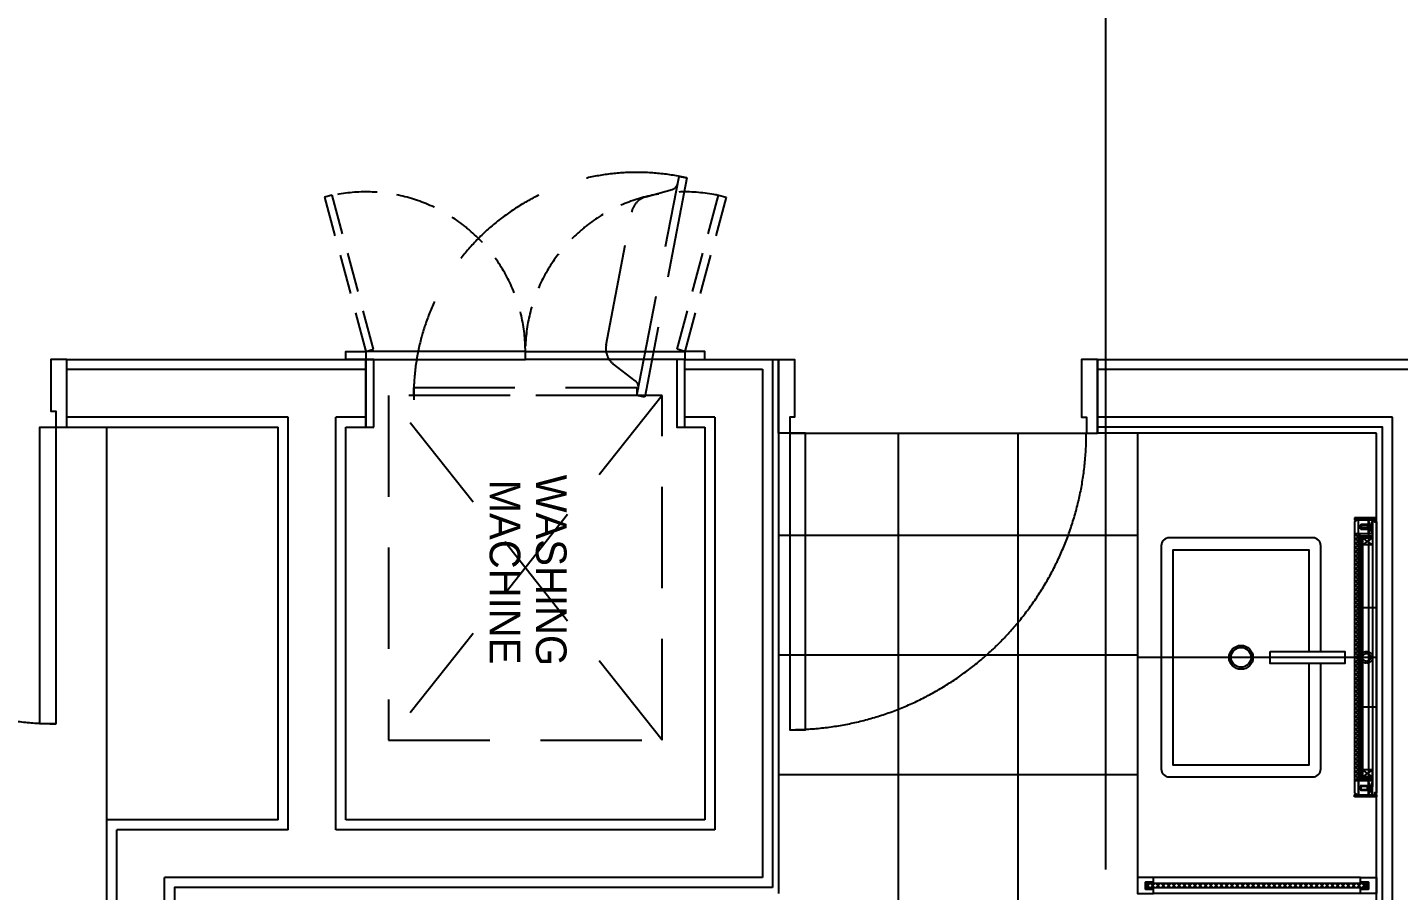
# Model space of a CAD drawing. Header units: millimetres. Extents: x 10000 to 302800, y 6800 to 229018.
# Drawn here: x 227874 to 231313, y 42425 to 44590 of the extents above; entities that cross this region are included whole.
import ezdxf

# ---------------------------------------------------------------- set-up
doc = ezdxf.new("R2010")
doc.units = ezdxf.units.MM
doc.header["$LTSCALE"] = 400
doc.header["$MEASUREMENT"] = 0
for name, pattern in [('X-GRID_5~ROOF$0$CENTER2', [1.125, 0.75, -0.125, 0.125, -0.125]), ('X-ROOM TYPE-SR-3Bay$0$HIDDEN', [0.375, 0.25, -0.125]), ('X-ROOM TYPE-SR-3Bay$0$X-ROOM TYPE-SR-2bay_1$0$PHANTOM2', [1.25, 0.625, -0.125, 0.125, -0.125, 0.125, -0.125]), ('X-ROOM TYPE-SR-3Bay$0$X-ROOM TYPE-SR-2bay_1$0$X-ROOM TYPE-SR-1.3+1.7Bay$0$HIDDEN2', [4.7625, 3.175, -1.5875])]:
    doc.linetypes.add(name, pattern=pattern)
doc.layers.get('0').update_dxf_attribs({"linetype": 'CONTINUOUS'})
for name, color, linetype in [('A-TXT1', 3, 'CONTINUOUS'), ('X-GRID_5~ROOF$0$A-CEN1', 1, 'X-GRID_5~ROOF$0$CENTER2'), ('X-ROOM TYPE-SR-3Bay$0$.WA_Built-in', 252, 'CONTINUOUS'), ('X-ROOM TYPE-SR-3Bay$0$.WA_Built-in_Lower', 252, 'CONTINUOUS'), ('X-ROOM TYPE-SR-3Bay$0$.WA_Dim-sc2', 252, 'CONTINUOUS'), ('X-ROOM TYPE-SR-3Bay$0$.WA_Door Sliding', 252, 'CONTINUOUS'), ('X-ROOM TYPE-SR-3Bay$0$.WA_Door Swing', 252, 'CONTINUOUS'), ('X-ROOM TYPE-SR-3Bay$0$.WA_Floor-Fin', 252, 'CONTINUOUS'), ('X-ROOM TYPE-SR-3Bay$0$.WA_FRAMES', 252, 'CONTINUOUS'), ('X-ROOM TYPE-SR-3Bay$0$.WA_Framing', 252, 'CONTINUOUS'), ('X-ROOM TYPE-SR-3Bay$0$.WA_Furn hidden', 252, 'CONTINUOUS'), ('X-ROOM TYPE-SR-3Bay$0$.WA_GLASSDOOR', 252, 'CONTINUOUS'), ('X-ROOM TYPE-SR-3Bay$0$.WA_Light', 252, 'CONTINUOUS'), ('X-ROOM TYPE-SR-3Bay$0$.WA_M ETAL', 252, 'CONTINUOUS'), ('X-ROOM TYPE-SR-3Bay$0$.WA_METAL', 252, 'CONTINUOUS'), ('X-ROOM TYPE-SR-3Bay$0$.WA_Sani', 252, 'CONTINUOUS'), ('X-ROOM TYPE-SR-3Bay$0$.WA_Sani-Fix', 252, 'CONTINUOUS'), ('X-ROOM TYPE-SR-3Bay$0$.WA_Wall-Finish', 252, 'CONTINUOUS'), ('X-ROOM TYPE-SR-3Bay$0$.WA_Wall-Glass', 252, 'CONTINUOUS'), ('X-ROOM TYPE-SR-3Bay$0$A-WALD', 7, 'CONTINUOUS'), ('X-ROOM TYPE-SR-3Bay$0$X-ROOM TYPE-SR-2bay_1$0$.WA_Sani-Fix', 252, 'CONTINUOUS'), ('X-ROOM TYPE-SR-3Bay$0$X-ROOM TYPE-SR-2bay_1$0$0-RefEdit0', 252, 'CONTINUOUS'), ('X-ROOM TYPE-SR-3Bay$0$X-ROOM TYPE-SR-2bay_1$0$__Door-bomba', 252, 'CONTINUOUS')]:
    doc.layers.add(name, color=color, linetype=linetype)
doc.styles.add('X-ROOM TYPE-SR-3Bay$0$X-ROOM TYPE-SR-2bay_1$0$X-ROOM TYPE-SR-1.3+1.7Bay$0$HY울릉도L', font='')
doc.styles.get('X-ROOM TYPE-SR-3Bay$0$X-ROOM TYPE-SR-2bay_1$0$X-ROOM TYPE-SR-1.3+1.7Bay$0$HY울릉도L').set_extended_font_data('HYGothic-Extra')

# ---------------------------------------------------------------- blocks, each defined once
blk = doc.blocks.new('X-GRID_5~ROOF')
at = {"layer": 'X-GRID_5~ROOF$0$A-CEN1', "ltscale": 10}
blk.add_line((225798.8, 81871.2), (225798.8, 33068.4), dxfattribs=at)
blk = doc.blocks.new('X-ROOM TYPE-SR-3Bay$0$A$C1701355A')
at = {"layer": 'X-ROOM TYPE-SR-3Bay$0$.WA_Light', "linetype": 'X-ROOM TYPE-SR-3Bay$0$HIDDEN', "ltscale": 10}
for points in [[(-29.5, -5.6), (-12.1, 11.7), (-2.9, 2.5), (-20.4, -14.9), (-22.4, -14.3), (-28.5, -8.3), (-29.5, -5.6)], [(-18.1, -14.2), (-1, 2.9), (-11.8, 13.8), (-28.8, -3.2)], [(-27.3, -6.2), (-12, 9.1), (-5.8, 2.9), (-21.2, -12.3)], [(-29.5, -5.6), (-27.3, -6.2), (-21.2, -12.3), (-20.3, -14.8)], [(-16, -7.2), (-14.3, -8.9)], [(-8.7, 0), (-7.1, -1.7)]]:
    blk.add_lwpolyline(points, dxfattribs=at)
blk.add_lwpolyline([(-22.3, -11.2), (-26, -7.5), (-24.6, -6.1), (-20.9, -9.8)], close=True, dxfattribs=at)
blk = doc.blocks.new('X-ROOM TYPE-SR-3Bay$0$A$C61A5519C')
at = {"layer": 'X-ROOM TYPE-SR-3Bay$0$.WA_Light', "linetype": 'X-ROOM TYPE-SR-3Bay$0$HIDDEN', "ltscale": 10, "rotation": 44.99999999999411}
blk.add_blockref('X-ROOM TYPE-SR-3Bay$0$A$C1701355A', (6.3, 9.1), dxfattribs=at)
blk = doc.blocks.new('X-ROOM TYPE-SR-3Bay$0$mr')
at = {"layer": 'X-ROOM TYPE-SR-3Bay$0$.WA_M ETAL'}
h = blk.add_hatch(dxfattribs=at)
h.set_pattern_fill('ANSI32', color=256, scale=15, angle=-90)
h.set_pattern_definition([(315, (-23359.6275, 437694.648), (3.977475644, 3.977475644), []), (315, (-23359.6275, 437691.996), (3.977475644, 3.977475644), [])])
h.paths.add_polyline_path([(-55, 350), (-55, 345), (0, 345), (0, 350)])
h = blk.add_hatch(dxfattribs=at)
h.set_pattern_fill('NET', color=256, scale=60, angle=-45)
h.set_pattern_definition([(315, (2329112.2085, 3855536.917), (5.303300859, 5.303300859), []), (45, (2329112.2085, 3855536.917), (-5.303300859, 5.303300859), [])])
h.paths.add_polyline_path([(-45, 310), (-55, 310), (-55, -310), (-45, -310)])
h = blk.add_hatch(dxfattribs=at)
h.set_pattern_fill('ANSI32', color=256, scale=15, angle=-90)
h.set_pattern_definition([(315, (-23359.6275, 437574.648), (3.977475644, 3.977475644), []), (315, (-23359.6275, 437571.996), (3.977475644, 3.977475644), [])])
h.paths.add_polyline_path([(-55, -350), (-55, -345), (0, -345), (0, -350)])
at = {"layer": 'X-ROOM TYPE-SR-3Bay$0$.WA_Framing', "linetype": 'X-ROOM TYPE-SR-3Bay$0$HIDDEN', "ltscale": 20}
for p, q in [((-10, 345), (-20, 310)), ((-10, 310), (-20, 345)), ((-35, 300), (-35, 282.5)), ((-10, 300), (-35, 282.5)), ((-10, 282.5), (-35, 300)), ((-35, -300), (-35, -282.5)), ((-10, -300), (-35, -282.5)), ((-10, -282.5), (-35, -300)), ((-20, -345), (-20, -310)), ((-10, -345), (-20, -310)), ((-10, -310), (-20, -345))]:
    blk.add_line(p, q, dxfattribs=at)
at = {"layer": 'X-ROOM TYPE-SR-3Bay$0$.WA_Framing', "ltscale": 20}
for p, q in [((-35, 300), (-45, 310)), ((-40, 305), (-40, -305)), ((-40, 305), (-10, 305)), ((-35, -300), (-45, -310)), ((-10, -305), (-40, -305))]:
    blk.add_line(p, q, dxfattribs=at)
at = {"layer": 'X-ROOM TYPE-SR-3Bay$0$.WA_Framing', "linetype": 'X-ROOM TYPE-SR-3Bay$0$HIDDEN', "ltscale": 20}
for points in [[(-10, 345), (-10, 310), (-20, 310), (-20, 345)], [(-10, 300), (-10, 282.5), (-35, 282.5), (-35, 300)], [(-10, -300), (-10, -282.5), (-35, -282.5), (-35, -300)], [(-10, -345), (-10, -310), (-20, -310), (-20, -345)]]:
    blk.add_lwpolyline(points, close=True, dxfattribs=at)
at = {"layer": 'X-ROOM TYPE-SR-3Bay$0$.WA_M ETAL'}
for p, q in [((-45, 310), (-55, 310)), ((-45, -310), (-55, -310))]:
    blk.add_line(p, q, dxfattribs=at)
for points in [[(-55, 350), (-55, 345), (0, 345), (0, 350)], [(-50, 344), (-55, 340), (-55, -340), (-50, -344), (-45, -344), (-45, 344)], [(-55, -350), (-55, -345), (0, -345), (0, -350)]]:
    blk.add_lwpolyline(points, close=True, dxfattribs=at)
at = {"layer": 'X-ROOM TYPE-SR-3Bay$0$.WA_M ETAL', "linetype": 'X-ROOM TYPE-SR-3Bay$0$HIDDEN', "ltscale": 50}
for points in [[(-45, 125), (0, 125)], [(0, -125), (-45, -125)]]:
    blk.add_lwpolyline(points, dxfattribs=at)
at = {"layer": 'X-ROOM TYPE-SR-3Bay$0$.WA_Wall-Finish'}
for p, q in [((-20, 345), (-20, 310)), ((-20, 345), (-20, 310)), ((-10, 345), (-10, -325)), ((-10, 310), (-45, 310)), ((-45, 310), (-45, -344)), ((0, 340), (0, -340)), ((-10, 300), (-35, 300)), ((-35, 300), (-35, -300)), ((-10, -300), (-35, -300)), ((-10, -310), (-45, -310)), ((-20, -310), (-20, -345))]:
    blk.add_line(p, q, dxfattribs=at)
for points in [[(0, 345), (-5, 345), (-5, 340), (0, 340)], [(0, -340), (-5, -340), (-5, -345), (0, -345)]]:
    blk.add_lwpolyline(points, dxfattribs=at)
at = {"layer": 'X-ROOM TYPE-SR-3Bay$0$.WA_Built-in', "yscale": 0.7999999999999988, "rotation": 270}
for p, xscale, zscale in [((-28.4, 324.2), 0.7999999999999988, 0.7999999999999988), ((-28.4, -324.2), -0.7999999999999988, 0.7999999999999989)]:
    blk.add_blockref('X-ROOM TYPE-SR-3Bay$0$A$C61A5519C', p, dxfattribs=dict(at, xscale=xscale, zscale=zscale))
blk = doc.blocks.new('X-ROOM TYPE-SR-3Bay$0$A$C1CB516A0')
at = {"layer": 'X-ROOM TYPE-SR-3Bay$0$.WA_Built-in', "linetype": 'X-ROOM TYPE-SR-3Bay$0$HIDDEN', "ltscale": 50}
blk.add_lwpolyline([(13.5, 35, -0.000893), (14.5, 35), (695, 35)], format="xyb", dxfattribs=at)
at = {"layer": 'X-ROOM TYPE-SR-3Bay$0$.WA_M ETAL', "linetype": 'X-ROOM TYPE-SR-3Bay$0$HIDDEN', "ltscale": 25}
for radius in [15, 10]:
    blk.add_circle((350, 30), radius, dxfattribs=at)
at = {"layer": 'X-ROOM TYPE-SR-3Bay$0$.WA_Sani', "rotation": 90}
blk.add_blockref('X-ROOM TYPE-SR-3Bay$0$mr', (350, 55), dxfattribs=at)
blk = doc.blocks.new('X-ROOM TYPE-SR-3Bay$0$wash basin')
at = {"layer": 'X-ROOM TYPE-SR-3Bay$0$.WA_Sani-Fix', "ltscale": 250}
blk.add_lwpolyline([(-15, 332.9), (-15, 520), (15, 520), (15, 332.9)], close=True, dxfattribs=at)
blk.add_lwpolyline([(-15, 460), (-280, 460, 0.414213), (-300, 440), (-300, 80, 0.414214), (-280, 60), (280, 60, 0.414213), (300, 80), (300, 440, 0.414214), (280, 460), (15, 460)], format="xyb", dxfattribs=at)
blk.add_lwpolyline([(15, 430), (270, 430), (270, 90), (-270, 90), (-270, 430), (-15, 430)], dxfattribs=at)
for radius in [30, 25]:
    blk.add_circle((0, 260), radius, dxfattribs=at)
at = {"layer": 'X-ROOM TYPE-SR-3Bay$0$X-ROOM TYPE-SR-2bay_1$0$.WA_Sani-Fix', "ltscale": 250}
blk.add_line((0, 600), (0, 0), dxfattribs=at)
blk = doc.blocks.new('X-ROOM TYPE-SR-3Bay$0$X-ROOM TYPE-SR-2bay_1$0$WASHING MACHINE')
at = {"layer": 'X-ROOM TYPE-SR-3Bay$0$X-ROOM TYPE-SR-2bay_1$0$0-RefEdit0', "color": 8, "linetype": 'X-ROOM TYPE-SR-3Bay$0$X-ROOM TYPE-SR-2bay_1$0$X-ROOM TYPE-SR-1.3+1.7Bay$0$HIDDEN2', "ltscale": 0.2}
for p, q in [((0, 343), (-864, -343)), ((-864, 343), (0, -343))]:
    blk.add_line(p, q, dxfattribs=at)
for points in [[(-1414, 385.5), (-1410.2, 405.2), (-860.2, 299.6), (-864, 280), (-1414, 385.5)], [(-864, -280), (-884, -280), (-884, 280), (-864, 280), (-864, -280)]]:
    blk.add_lwpolyline(points, dxfattribs=at)
blk.add_lwpolyline([(-864, 280), (-881.3, 283.3, 0.284079), (-901, 275.8), (-942.6, 221.4, -0.284079), (-991.8, 202.7), (-1323.9, 266.4, -0.284079), (-1362.6, 302), (-1381.2, 368, 0.284079), (-1396.6, 382.2), (-1414, 385.5)], format="xyb", dxfattribs=at)
blk.add_lwpolyline([(-864, 343), (-864, -343), (0, -343), (0, 343)], close=True, dxfattribs=at)
blk.add_arc((-864, 280), 560, 167.093, 279.1397, dxfattribs=at)
at = {"layer": 'X-ROOM TYPE-SR-3Bay$0$X-ROOM TYPE-SR-2bay_1$0$0-RefEdit0', "color": 8, "linetype": 'X-ROOM TYPE-SR-3Bay$0$X-ROOM TYPE-SR-2bay_1$0$X-ROOM TYPE-SR-1.3+1.7Bay$0$HIDDEN2', "ltscale": 0.2, "style": 'X-ROOM TYPE-SR-3Bay$0$X-ROOM TYPE-SR-2bay_1$0$X-ROOM TYPE-SR-1.3+1.7Bay$0$HY울릉도L'}
for s, p in [('WASHING', (-665.6, 26.5)), ('MACHINE', (-653.2, -89.5))]:
    blk.add_text(s, height=76.8, dxfattribs=at).set_placement(p)
blk = doc.blocks.new('X-ROOM TYPE-SR-3Bay$0$DOOR-800')
at = {"color": 8, "linetype": 'X-ROOM TYPE-SR-3Bay$0$X-ROOM TYPE-SR-2bay_1$0$PHANTOM2', "ltscale": 200}
blk.add_arc((-77.5, 28), 744, 90, 180, dxfattribs=at)
at = {"layer": 'X-ROOM TYPE-SR-3Bay$0$X-ROOM TYPE-SR-2bay_1$0$__Door-bomba'}
for points in [[(92.5, 800), (92.5, 760), (-37.5, 760), (-37.5, 772), (-77.5, 772), (-77.5, 800)], [(-77.5, 28), (-821.5, 28), (-821.5, 68), (-77.5, 68)], [(92.5, 0), (92.5, 40), (-37.5, 40), (-37.5, 28), (-77.5, 28), (-77.5, 0)]]:
    blk.add_lwpolyline(points, close=True, dxfattribs=at)
blk = doc.blocks.new('X-ROOM TYPE-SR-3Bay$0$DOOR-800(WET)')
at = {"linetype": 'X-ROOM TYPE-SR-3Bay$0$X-ROOM TYPE-SR-2bay_1$0$PHANTOM2', "ltscale": 200}
blk.add_arc((-92.5, -28), 744, 180, 270, dxfattribs=at)
at = {"layer": 'X-ROOM TYPE-SR-3Bay$0$.WA_Floor-Fin'}
blk.add_line((-92.5, -28), (-92.5, -772), dxfattribs=at)
at = {"layer": 'X-ROOM TYPE-SR-3Bay$0$X-ROOM TYPE-SR-2bay_1$0$__Door-bomba'}
for points in [[(92.5, 0), (92.5, -40), (-52.5, -40), (-52.5, -28), (-92.5, -28), (-92.5, 0)], [(-92.5, -28), (-836.5, -28), (-836.5, -68), (-92.5, -68)], [(92.5, -800), (92.5, -760), (-52.5, -760), (-52.5, -772), (-92.5, -772), (-92.5, -800)]]:
    blk.add_lwpolyline(points, close=True, dxfattribs=at)
blk = doc.blocks.new('X-ROOM TYPE-SR-3Bay$0$A$Ca957b1fe')
at = {"layer": 'X-ROOM TYPE-SR-3Bay$0$.WA_M ETAL', "ltscale": 300}
h = blk.add_hatch(dxfattribs=at)
h.set_pattern_fill('ANSI32', color=251, scale=20)
h.set_pattern_definition([(45, (19842.8735, -653220.911), (-5.30330086, 5.30330086), []), (45, (19846.409, -653220.911), (-5.30330086, 5.30330086), [])])
h.paths.add_polyline_path([(0, 18), (0, 15), (0, 0), (20, 0), (20, 3), (3, 3), (3, 15), (20, 15), (20, 18)])
at = {"layer": 'X-ROOM TYPE-SR-3Bay$0$.WA_Door Sliding', "ltscale": 300}
for centre, start, end in [((20, 14.5), 86.9677, 263.3239), ((20, 3.5), 96.6761, 273.0323)]:
    blk.add_arc(centre, 0.502, start, end, dxfattribs=at)
blk.add_ellipse((4.5, 9), major_axis=(0, -3.1), ratio=0.483251, dxfattribs=at)
at = {"layer": 'X-ROOM TYPE-SR-3Bay$0$.WA_FRAMES', "linetype": 'X-ROOM TYPE-SR-3Bay$0$HIDDEN', "ltscale": 20}
for p, q in [((8, 18), (0, 18)), ((0, 0), (0, 18)), ((8, 0), (0, 0))]:
    blk.add_line(p, q, dxfattribs=at)
at = {"layer": 'X-ROOM TYPE-SR-3Bay$0$.WA_M ETAL', "ltscale": 20}
blk.add_lwpolyline([(0, 18), (0, 15), (0, 0), (20, 0), (20, 3), (3, 3), (3, 15), (20, 15), (20, 18), (0, 18)], dxfattribs=at)
at = {"layer": 'X-ROOM TYPE-SR-3Bay$0$.WA_Wall-Glass', "ltscale": 30}
blk.add_lwpolyline([(12, 14), (8.5, 14), (6, 12.3), (6, 5.6), (8.6, 4), (12, 4)], dxfattribs=at)
blk = doc.blocks.new('X-ROOM TYPE-SR-3Bay$0$A$C21c5e05f')
at = {"layer": 'X-ROOM TYPE-SR-3Bay$0$.WA_Dim-sc2'}
h = blk.add_hatch(dxfattribs=at)
h.set_pattern_fill('NET', color=256, scale=75, angle=-315, style=0)
h.set_pattern_definition([(315, (-34030.76, 24087.789), (-6.629126, -6.629126), []), (225, (-34030.76, 24087.789), (-6.629126, 6.629126), [])])
h.paths.add_polyline_path([(27, 15), (572.9, 15), (574.9, 17), (574.9, 23), (572.9, 25), (27, 25), (25, 23), (25, 17)])
at = {"layer": 'X-ROOM TYPE-SR-3Bay$0$.WA_GLASSDOOR'}
for p, q in [((559.9, 40), (40, 40)), ((559.9, 0), (40, 0))]:
    blk.add_line(p, q, dxfattribs=at)
for points in [[(40, 29), (40, 40), (0, 40), (0, 0), (40, 0), (40, 11), (20, 11), (20, 29)], [(559.9, 29), (559.9, 40), (599.9, 40), (599.9, 0), (559.9, 0), (559.9, 11), (579.9, 11), (579.9, 29)], [(27, 15), (572.9, 15), (574.9, 17), (574.9, 23), (572.9, 25), (27, 25), (25, 23), (25, 17)]]:
    blk.add_lwpolyline(points, close=True, dxfattribs=at)
at = {"layer": 'X-ROOM TYPE-SR-3Bay$0$.WA_METAL'}
blk.add_blockref('X-ROOM TYPE-SR-3Bay$0$A$Ca957b1fe', (20, 11), dxfattribs=at)
at = {"layer": 'X-ROOM TYPE-SR-3Bay$0$.WA_METAL', "xscale": -1}
blk.add_blockref('X-ROOM TYPE-SR-3Bay$0$A$Ca957b1fe', (579.9, 11), dxfattribs=at)
blk = doc.blocks.new('X-ROOM TYPE-SR-3Bay')
at = {"layer": 'X-ROOM TYPE-SR-3Bay$0$.WA_Built-in_Lower'}
blk.add_line((223293.9, 60996.2), (223293.9, 61981.2), dxfattribs=at)
at = {"layer": 'X-ROOM TYPE-SR-3Bay$0$.WA_Built-in_Lower', "linetype": 'X-ROOM TYPE-SR-3Bay$0$HIDDEN'}
for points in [[(223963.2, 62176.4), (223859.7, 62562.8), (223840.3, 62557.6), (223943.9, 62171.2)], [(224724.6, 62176.4), (224828.1, 62562.8), (224847.4, 62557.6), (224743.9, 62171.2)]]:
    blk.add_lwpolyline(points, close=True, dxfattribs=at)
at = {"layer": 'X-ROOM TYPE-SR-3Bay$0$.WA_Built-in_Lower'}
for points in [[(223943.9, 62171.2), (223943.9, 62151.2), (223893.9, 62151.2), (223893.9, 62171.2)], [(223943.9, 62151.2), (224343.9, 62151.2), (224343.9, 62171.2), (223943.9, 62171.2)], [(223963.9, 61981.2), (223963.9, 62151.2), (223943.9, 62151.2), (223943.9, 61981.2)], [(224743.9, 62151.2), (224343.9, 62151.2), (224343.9, 62171.2), (224743.9, 62171.2)], [(224743.9, 61981.2), (224743.9, 62151.2), (224723.9, 62151.2), (224723.9, 61981.2)], [(224743.9, 62171.2), (224743.9, 62151.2), (224793.9, 62151.2), (224793.9, 62171.2)]]:
    blk.add_lwpolyline(points, close=True, dxfattribs=at)
at = {"layer": 'X-ROOM TYPE-SR-3Bay$0$.WA_Built-in_Lower', "linetype": 'X-ROOM TYPE-SR-3Bay$0$HIDDEN'}
for centre, start, end in [((223943.9, 62171.2), 359.9997, 102.134), ((224743.9, 62171.2), 77.866, 180.0003)]:
    blk.add_arc(centre, 400, start, end, dxfattribs=at)
at = {"layer": 'X-ROOM TYPE-SR-3Bay$0$.WA_Floor-Fin'}
for p, q in [((225278.9, 61966.2), (225278.9, 59911.2)), ((225578.9, 61966.2), (225578.9, 59911.2)), ((224978.9, 61710), (225878.9, 61710)), ((224978.9, 61410), (225878.9, 61410)), ((224978.9, 61110), (225878.9, 61110))]:
    blk.add_line(p, q, dxfattribs=at)
at = {"layer": 'X-ROOM TYPE-SR-3Bay$0$.WA_Wall-Finish'}
for p, q in [((223193.9, 61981.2), (223193.9, 62151.2)), ((223193.9, 62151.2), (223943.9, 62151.2)), ((223943.9, 61981.2), (223943.9, 62151.2)), ((224743.9, 62151.2), (224978.9, 62151.2)), ((224743.9, 61981.2), (224743.9, 62151.2)), ((224963.9, 62151.2), (224963.9, 60826.2)), ((224978.9, 62151.2), (224978.9, 60811.2)), ((225778.9, 62151.2), (227063.9, 62151.2)), ((225778.9, 62151.2), (225778.9, 61966.2)), ((223193.9, 61981.2), (223723.9, 61981.2)), ((223723.9, 60996.2), (223723.9, 61981.2)), ((223893.9, 61981.2), (223943.9, 61981.2)), ((223893.9, 60996.2), (223893.9, 61981.2)), ((224743.9, 61981.2), (224793.9, 61981.2)), ((224793.9, 61981.2), (224793.9, 60996.2)), ((226478.9, 61966.2), (225778.9, 61966.2)), ((225878.9, 61966.2), (225878.9, 60851.2)), ((226478.9, 59911.2), (226478.9, 61966.2)), ((223293.9, 58896.3), (223293.9, 60996.2)), ((223723.9, 60996.2), (223293.9, 60996.2)), ((224793.9, 60996.2), (223893.9, 60996.2))]:
    blk.add_line(p, q, dxfattribs=at)
blk.add_lwpolyline([(224963.9, 60826.2), (223463.9, 60826.2), (223463.9, 59896.2), (226493.9, 59896.2), (226493.9, 61981.2), (225778.9, 61981.2)], dxfattribs=at)
at = {"layer": 'X-ROOM TYPE-SR-3Bay$0$A-WALD'}
for p, q in [((223193.9, 62126.2), (223943.9, 62126.2)), ((223193.9, 62006.2), (223193.9, 62126.2)), ((223943.9, 62006.2), (223943.9, 62126.2)), ((224743.9, 62126.2), (224938.9, 62126.2)), ((224743.9, 62006.2), (224743.9, 62126.2)), ((224938.9, 62126.2), (224938.9, 60851.2)), ((225778.9, 62126.2), (227038.9, 62126.2)), ((225778.9, 62006.2), (225778.9, 62126.2)), ((223748.9, 62006.2), (223193.9, 62006.2)), ((223748.9, 60971.2), (223748.9, 62006.2)), ((223943.9, 62006.2), (223868.9, 62006.2)), ((223868.9, 60971.2), (223868.9, 62006.2)), ((224818.9, 62006.2), (224743.9, 62006.2)), ((224818.9, 62006.2), (224818.9, 60971.2)), ((226518.9, 62006.2), (225778.9, 62006.2)), ((226518.9, 59871.2), (226518.9, 62006.2)), ((223748.9, 60971.2), (223318.9, 60971.2)), ((223318.9, 58871.3), (223318.9, 60971.2)), ((224818.9, 60971.2), (223868.9, 60971.2)), ((223438.9, 59871.2), (223438.9, 60851.2)), ((224938.9, 60851.2), (223438.9, 60851.2))]:
    blk.add_line(p, q, dxfattribs=at)
at = {"layer": 'X-ROOM TYPE-SR-3Bay$0$.WA_Door Swing', "rotation": 90}
for name, p in [('X-ROOM TYPE-SR-3Bay$0$DOOR-800', (223193.9, 62058.7)), ('X-ROOM TYPE-SR-3Bay$0$DOOR-800(WET)', (224978.9, 62058.7))]:
    blk.add_blockref(name, p, dxfattribs=at)
at = {"layer": 'X-ROOM TYPE-SR-3Bay$0$.WA_Furn hidden', "linetype": 'X-ROOM TYPE-SR-3Bay$0$HIDDEN', "rotation": 270}
blk.add_blockref('X-ROOM TYPE-SR-3Bay$0$X-ROOM TYPE-SR-2bay_1$0$WASHING MACHINE', (224343.9, 61196.2), dxfattribs=at)
at = {"layer": 'X-ROOM TYPE-SR-3Bay$0$.WA_Sani', "ltscale": 100, "rotation": 270}
blk.add_blockref('X-ROOM TYPE-SR-3Bay$0$A$C1CB516A0', (226423.9, 61753.7), dxfattribs=at)
at = {"layer": 'X-ROOM TYPE-SR-3Bay$0$.WA_Sani-Fix', "ltscale": 250, "rotation": 270}
blk.add_blockref('X-ROOM TYPE-SR-3Bay$0$wash basin', (225878.9, 61403.7), dxfattribs=at)
at = {"layer": 'X-ROOM TYPE-SR-3Bay$0$.WA_Wall-Glass'}
blk.add_blockref('X-ROOM TYPE-SR-3Bay$0$A$C21c5e05f', (225879, 60811.2), dxfattribs=at)
blk = doc.blocks.new('X-INT-HOTEL-9F~20F')
blk.add_blockref('X-ROOM TYPE-SR-3Bay', (0, 0))
blk = doc.blocks.new('X-BASE-9F')
blk.add_blockref('X-GRID_5~ROOF', (0, 0))
blk.add_blockref('X-INT-HOTEL-9F~20F', (0, 0))

msp = doc.modelspace()

# ---------------------------------------------------------------- block references
at = {"layer": 'A-TXT1'}
msp.add_blockref('X-BASE-9F', (4779.3, -18393.7), dxfattribs=at)

doc.saveas('drawing.dxf')
